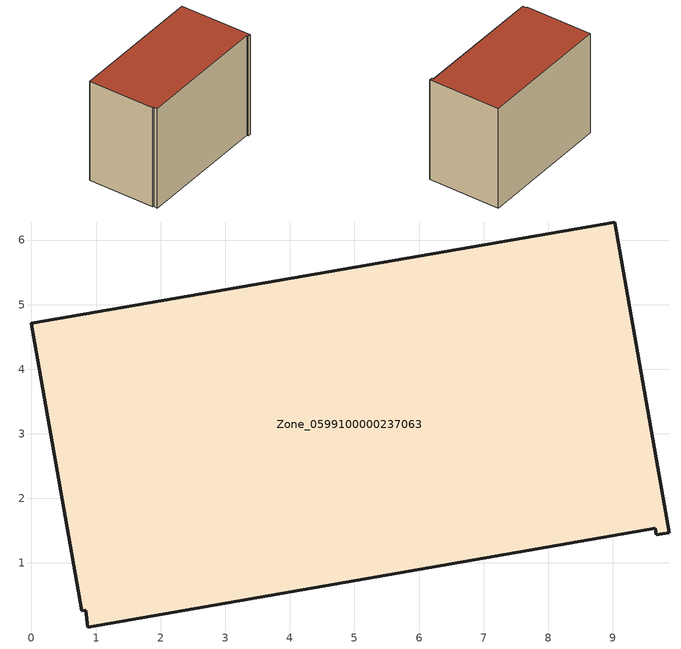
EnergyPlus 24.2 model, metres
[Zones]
Zone_0599100000237063
 floor ground (C_G): 0.78,0.26 0,4.71 9.03,6.28 9.87,1.47 9.67,1.44 9.66,1.54 0.87,0.01 0.84,0.27 z0
 wall outside (C_F): 9.66,1.54 9.67,1.44 9.87,1.47 9.03,6.28 0,4.71 0.78,0.26 0.84,0.27 0.87,0.01 9.66,1.54 z0:7.12
 roof outside (C_R): 0.87,0.01 9.66,1.54 9.67,1.44 9.87,1.47 9.03,6.28 0,4.71 0.78,0.26 0.84,0.27 z7.12
[BUILDING]
Pand.0599100000237063: North Axis=0; Terrain=City; Loads Convergence Tolerance Value=0.04; Temperature Convergence Tolerance Value=0.4; Solar Distribution=FullExterior; Maximum Number of Warmup Days=25; Minimum Number of Warmup Days=1
[Site:Location]
Rotterdam.The.Hague.AP_ZH_NLD Design_Conditions: Latitude=51.96; Longitude=4.45; Time Zone=1; Elevation=-4.5
[SITE:GROUNDTEMPERATURE:BUILDINGSURFACE]
18, 18, 18, 18, 18, 18, 18, 18, 18, 18, 18, 18
[MATERIAL] Thermal Absorptance=0.9; Solar Absorptance=0.7; Visible Absorptance=0.7
Name | Roughness | Thickness | Conductivity | Density | Specific Heat
G.TI.1946 | MediumSmooth | 0.15 | 1 | 540 | 1210
F.TI.1946 | Rough | 0.3 | 0.857143 | 1920 | 840
R.TI.1946 | MediumRough | 0.2 | 0.1 | 1500 | 1000
[CONSTRUCTION]
C_G: G.TI.1946
C_F: F.TI.1946
C_R: R.TI.1946
[ZONE]
Zone_0599100000237063: Type=1; Multiplier=1; Ceiling Height=Autocalculate; Volume=Autocalculate; Floor Area=autocalculate; Part of Total Floor Area=Yes
[ZONEINFILTRATION:DESIGNFLOWRATE]
Infil_Zone_0599100000237063: Zone or ZoneList or Space or SpaceList=Zone_0599100000237063; Schedule=AlwaysOn; Design Flow Rate Calculation Method=Flow/Area; Flow Rate per Floor Area=0.003; Constant Term Coefficient=1; Temperature Term Coefficient=0; Velocity Term Coefficient=0; Velocity Squared Term Coefficient=0
[HVACTEMPLATE:ZONE:IDEALLOADSAIRSYSTEM]
Zone_0599100000237063: Maximum Heating Supply Air Temperature=50; Minimum Cooling Supply Air Temperature=13; Maximum Heating Supply Air Humidity Ratio=0.0156; Minimum Cooling Supply Air Humidity Ratio=0.0077; Heating Limit=NoLimit; Cooling Limit=NoLimit; Dehumidification Control Type=ConstantSensibleHeatRatio; Cooling Sensible Heat Ratio=0.7; Dehumidification Setpoint=60; Humidification Control Type=None; Humidification Setpoint=30; Outdoor Air Method=None; Outdoor Air Flow Rate per Person=0.00944; Outdoor Air Flow Rate per Zone Floor Area=0; Outdoor Air Flow Rate per Zone=0; Demand Controlled Ventilation Type=None; Outdoor Air Economizer Type=NoEconomizer; Heat Recovery Type=None; Sensible Heat Recovery Effectiveness=0.7; Latent Heat Recovery Effectiveness=0.65
[ZONECONTROL:THERMOSTAT]
ThermostatControl_Zone_0599100000237063: Zone or ZoneList=Zone_0599100000237063; Control Type Schedule=DualSetpointControlType; Control 1=Thermostat_Zone_0599100000237063; Temperature Difference Between Cutout And Setpoint=0
[THERMOSTATSETPOINT:DUALSETPOINT]
Thermostat_Zone_0599100000237063: Heating Setpoint Temperature Schedule=HeatingSetpoint_Zone_0599100000237063; Cooling Setpoint Temperature Schedule=CoolingSetpoint_Zone_0599100000237063
[SCHEDULE:COMPACT]
HeatingSetpoint_Zone_0599100000237063: Through: 12/31, For: AllDays, Until: 24:00, 21
CoolingSetpoint_Zone_0599100000237063: Through: 12/31, For: AllDays, Until: 24:00, 24
DualSetpointControlType: Through: 12/31, For: AllDays, Until: 24:00, 4
AlwaysOn: Through: 12/31, For: AllDays, Until: 24:00, 1
